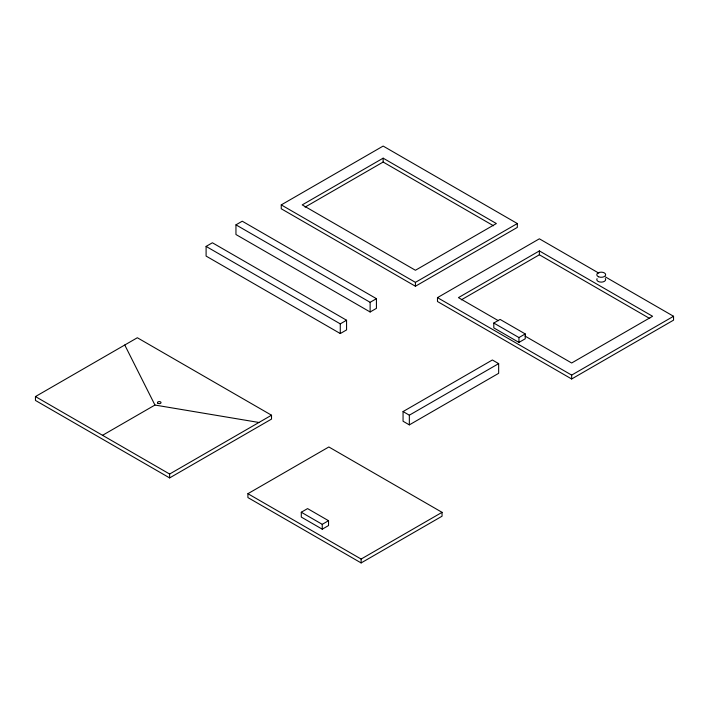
<?xml version="1.0" encoding="UTF-8"?>
<svg xmlns="http://www.w3.org/2000/svg" width="709" height="709" viewBox="0 0 709 709"><rect width="100%" height="100%" fill="white"/><g stroke="black" fill="none" stroke-linecap="round" stroke-linejoin="round"><path stroke-width="1.06" d="M235.955 224.842L242.248 221.208L376.426 298.675L376.426 308.362L370.133 311.987L235.955 234.519L235.955 224.842L370.133 302.309L376.426 298.675M206.097 246.404L212.39 242.77L346.568 320.238L346.568 329.924L340.276 333.549L206.097 256.082L206.097 246.404L340.276 323.871L346.568 320.238M281.251 204.892L383.144 146.072L517.322 223.539L517.322 227.412L415.43 286.241L281.251 208.765L281.251 204.892L415.43 282.359L517.322 223.539M383.144 158.169L302.22 204.892L415.43 270.262L496.362 223.539L383.144 158.169L383.144 162.042L493.508 225.763M305.074 207.117L383.144 162.042M35.45 396.57L137.342 337.741L271.52 415.208L271.52 419.09L169.628 477.91L35.45 400.443L35.45 396.57L169.628 474.037L271.52 415.208M102.539 435.308L154.952 405.043L258.945 422.475M605.504 276.989L673.55 316.276L673.55 320.149L571.658 378.978L437.48 301.511L437.48 297.629L539.372 238.809L598.795 273.116M525.041 336.084L571.658 362.999L652.581 316.276L539.372 250.915L458.439 297.629L498.4 320.707M461.302 299.854L539.372 254.788L649.728 318.501M493.801 323.038L500.084 319.413L525.245 333.939L525.245 338.778L518.953 342.412L493.801 327.886L493.801 323.038L518.953 337.564L525.245 333.939M247.911 493.694L328.843 446.971L442.053 512.332L442.053 516.205L361.129 562.928L247.911 497.567L247.911 493.694L361.129 559.055L442.053 512.332M403.058 411.566L492.365 359.995L498.657 363.628L498.657 373.315L409.341 424.877L403.058 421.243L403.058 411.566L409.341 415.19L498.657 363.628M301.29 512.235L307.573 508.601L328.542 520.707L328.542 525.546L322.249 529.18L301.29 517.074L301.29 512.235L322.249 524.332L328.542 520.707M437.48 297.629L571.658 375.105L673.55 316.276M124.766 345.008L154.952 405.043M571.658 375.105L571.658 378.978M539.372 250.915L539.372 254.788M518.953 337.564L518.953 342.412M415.43 282.359L415.43 286.241M409.341 415.19L409.341 424.877M370.133 302.309L370.133 311.987M361.129 559.055L361.129 562.928M340.276 323.871L340.276 333.549M322.249 524.332L322.249 529.18M169.628 474.037L169.628 477.91M605.282 278.522A4.449 2.57 0 0 1 601.338 282.129A4.449 2.57 0 0 1 597.067 278.646M157.992 403.341L157.708 403.129A1.781 1.028 0 0 1 159.1 401.586A1.781 1.028 0 0 1 160.925 402.96A1.781 1.028 0 0 1 157.992 403.341M598.609 276.802A4.449 2.57 0 0 0 605.646 274.995A4.449 2.57 0 0 0 599.415 272.38A4.449 2.57 0 0 0 598.609 276.802"/></g></svg>
